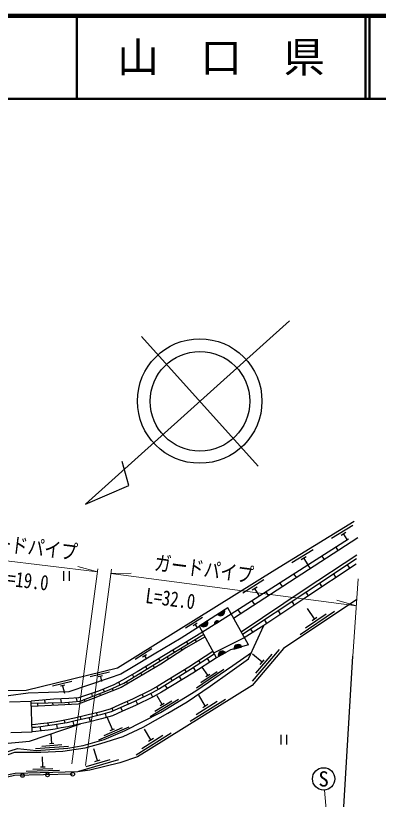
# Model space of a CAD drawing. Units: millimetres at full size, sheet at 1:1000; details may follow other scales. Extents: x 40000 to 680000, y 20000 to 380000.
# Drawn here: x 325633 to 369314, y 285609 to 380000 of the extents above; entities that cross this region are included whole.
import ezdxf
from ezdxf.enums import TextEntityAlignment as Align

# ---------------------------------------------------------------- set-up
doc = ezdxf.new("R2010")
doc.units = ezdxf.units.MM
doc.header["$LTSCALE"] = 1000
doc.linetypes.add('DASHED', pattern=[7.5, 6, -1.5])
for name, color, linetype, lineweight in [('M-BGD', 7, 'Continuous', 25), ('M-BMK-OTRS', 5, 'Continuous', 25), ('M-BMK-SRVR', 3, 'Continuous', 25), ('M-STR-HTXT', 7, 'Continuous', 13), ('M-STR-STRC', 7, 'Continuous', 25), ('M-TTL', 2, 'Continuous', 140), ('M-TTL-LINE', 7, 'Continuous', 50)]:
    doc.layers.add(name, color=color, linetype=linetype, lineweight=lineweight)
doc.layers.add('M-TTL-TXT', color=7, linetype='Continuous')
doc.styles.add('ＭＳ ゴシック', font='')
doc.styles.get('ＭＳ ゴシック').set_extended_font_data('MS Gothic')

msp = doc.modelspace()

# ---------------------------------------------------------------- hatches: boundary and pattern name
at = {"layer": 'M-BGD'}
for points in [[(350781, 308416, -0.82183), (349951, 307876)], [(348746, 307091, -0.82183), (347916, 306551)], [(350131, 306994), (349601, 306661, -0.84072)], [(351917, 303711, -0.82183), (352871, 303981)], [(350057, 302806, -0.82183), (350928, 303279)]]:
    msp.add_hatch(color=256, dxfattribs=at).paths.add_polyline_path(points)

# ---------------------------------------------------------------- linework, layer by layer
for p, q in [((366241, 318594), (363681, 317031)), ((365416, 317739), (364819, 317374)), ((365117, 317557), (365520, 316897)), ((351863, 307432), (366845, 317128)), ((361453, 315672), (358892, 314109)), ((364207, 315965), (364456, 315581)), ((360628, 314816), (360030, 314452)), ((360329, 314634), (360808, 313850)), ((362521, 314889), (362776, 314495)), ((360835, 313813), (361097, 313408)), ((365575, 313855), (365869, 313402)), ((331376, 313082), (331376, 311908)), ((332076, 313082), (332076, 311908)), ((359149, 312737), (359418, 312321)), ((363907, 312751), (364197, 312304)), ((355528, 312037), (352980, 310452)), ((357463, 311661), (357739, 311235)), ((362240, 311647), (362526, 311206)), ((354710, 311175), (354115, 310805)), ((354412, 310990), (354935, 310150)), ((355777, 310585), (356060, 310148)), ((360572, 310543), (360854, 310109)), ((351171, 308670), (347753, 306449)), ((353665, 304206), (351171, 308670)), ((354091, 309510), (354381, 309062)), ((358911, 309429), (359191, 308996)), ((350781, 308416), (349951, 307876)), ((352405, 308434), (352702, 307975)), ((357250, 308314), (357531, 307881)), ((359893, 305471), (364047, 308254)), ((360557, 306277), (363049, 307947)), ((361636, 307361), (360801, 308607)), ((348138, 307509), (346100, 306241)), ((347484, 306820), (347008, 306524)), ((348746, 307091), (347916, 306551)), ((349601, 306661), (350131, 306994)), ((355589, 307200), (355870, 306766)), ((361345, 307166), (361926, 307556)), ((347246, 306672), (347493, 306275)), ((349810, 302672), (347755, 306446)), ((353928, 306086), (354182, 305694)), ((346392, 304324), (346227, 304578)), ((347413, 304589), (347245, 304847)), ((351917, 303711), (352871, 303981)), ((342050, 303721), (340013, 302453)), ((341396, 303031), (340920, 302735)), ((344749, 303318), (344587, 303581)), ((345698, 303557), (345539, 303802)), ((350057, 302806), (350928, 303279)), ((354151, 299844), (357396, 303649)), ((355317, 302136), (354176, 303109)), ((354572, 300800), (356519, 303082)), ((341158, 302883), (341388, 302513)), ((343043, 302274), (342877, 302543)), ((344073, 302508), (343896, 302796)), ((347893, 302022), (347702, 302315)), ((349005, 302148), (348732, 302567)), ((355090, 301869), (355544, 302402)), ((341453, 301301), (341298, 301583)), ((342372, 301455), (342190, 301752)), ((346209, 300944), (346025, 301242)), ((347328, 301058), (347055, 301476)), ((347405, 299021), (350710, 301275)), ((348787, 300545), (348111, 301536)), ((336946, 300942), (334616, 300367)), ((336110, 300489), (335566, 300355)), ((335838, 300422), (335988, 299814)), ((339848, 300318), (339693, 300633)), ((340844, 300559), (340704, 300842)), ((344504, 299898), (344321, 300196)), ((345618, 299995), (345356, 300421)), ((347931, 299670), (349914, 301023)), ((348556, 300387), (349018, 300703)), ((332393, 299819), (330063, 299244)), ((331558, 299365), (331014, 299231)), ((331286, 299298), (331506, 298406)), ((338195, 299385), (338048, 299717)), ((339114, 299545), (338991, 299794)), ((343914, 298949), (343652, 299375)), ((334878, 298029), (334790, 298371)), ((335843, 298116), (335771, 298375)), ((336317, 298587), (336180, 298883)), ((337395, 298720), (337280, 298981)), ((342138, 297932), (341917, 298381)), ((342795, 298859), (342627, 299165)), ((327637, 293745), (327513, 297448)), ((329204, 297238), (329152, 297593)), ((331151, 297272), (331075, 297714)), ((333035, 297417), (332947, 297808)), ((334004, 297408), (333939, 297665)), ((339212, 297084), (339071, 297404)), ((340343, 297050), (340122, 297499)), ((341020, 297940), (340865, 298254)), ((341839, 295588), (345247, 297682)), ((342395, 296211), (344440, 297468)), ((343292, 297044), (342664, 298066)), ((346667, 295040), (350909, 297688)), ((347357, 295824), (349901, 297413)), ((348470, 296873), (347676, 298145)), ((328326, 296816), (328278, 297221)), ((330155, 296918), (330091, 297253)), ((332095, 297026), (332027, 297323)), ((337389, 296263), (337242, 296581)), ((338499, 296224), (338297, 296681)), ((343053, 296897), (343531, 297191)), ((348173, 296688), (348767, 297058)), ((333531, 295223), (333454, 295564)), ((334629, 294964), (334505, 295449)), ((335475, 295696), (335388, 296035)), ((336574, 295472), (336440, 295954)), ((337290, 294004), (336654, 295494)), ((329606, 294464), (329556, 294810)), ((330687, 294128), (330594, 294619)), ((331578, 294795), (331518, 295140)), ((332667, 294515), (332556, 295003)), ((328673, 293833), (328615, 294330)), ((335639, 292778), (339318, 294347)), ((336280, 293312), (338488, 294254)), ((337032, 293894), (337547, 294114)), ((340129, 290958), (344371, 293606)), ((341932, 292791), (341138, 294063)), ((329969, 292350), (329892, 293398)), ((340819, 291742), (343363, 293331)), ((341635, 292605), (342229, 292976)), ((357552, 293371), (357552, 292197)), ((358252, 293371), (358252, 292197)), ((328009, 291726), (331998, 292017)), ((328789, 292023), (331183, 292198)), ((329689, 292330), (330248, 292370)), ((335488, 290268), (335062, 291707)), ((328894, 289525), (328857, 290724)), ((333260, 288984), (338055, 290402)), ((334134, 289555), (337011, 290406)), ((335152, 290169), (335823, 290368)), ((326910, 288983), (330908, 289107)), ((327702, 289247), (330101, 289322)), ((328614, 289516), (329174, 289533))]:
    msp.add_line(p, q, dxfattribs=at)
at = {"layer": 'M-BGD', "linetype": 'DASHED'}
for p, q in [((324908, 297366), (327513, 297448)), ((325032, 293664), (327637, 293745))]:
    msp.add_line(p, q, dxfattribs=at)
at = {"layer": 'M-BGD'}
for points in [[(366424, 319057), (356862, 313221), (337910, 301427), (326896, 298709), (321883, 298673), (321040, 299511), (316995, 306621), (313406, 313053), (309748, 319572)], [(365733, 316939), (351592, 307915), (348139, 305740), (340252, 300947), (338484, 299954), (337453, 299393), (335605, 298652), (333210, 297827), (332026, 297742), (330249, 297690), (327513, 297448)], [(366718, 315031), (360491, 310910), (352801, 305752)], [(366692, 314594), (360685, 310618), (352972, 305445)], [(366650, 313915), (360588, 309934), (355523, 306533), (353166, 305059), (349540, 303240), (349511, 303221)], [(366728, 309689), (357893, 303770), (354110, 299334), (341690, 291578), (340312, 290733), (338180, 290012), (334572, 289114), (333109, 288912), (325572, 288720), (322804, 288146), (320620, 287667), (318877, 286833), (317370, 286102), (313992, 286567)], [(347755, 306446), (345584, 305039), (342316, 303078), (339592, 301439), (338318, 300683), (336898, 300205), (334414, 299359), (332017, 298566), (327142, 298393), (324769, 298059), (322008, 297677), (317205, 297016), (312168, 296232), (306114, 295423), (304167, 295145), (302622, 294967), (299999, 294896), (295179, 295463), (288251, 296287), (277711, 297776), (246773, 301802)], [(313992, 286567), (313936, 286829), (317363, 287036), (322398, 290189), (325537, 291300), (328647, 291271), (331298, 291419), (333986, 291796), (335895, 292314), (338584, 293172), (341004, 294296), (343974, 295992), (346295, 297365), (349045, 299250), (351418, 300936), (353659, 302538), (355523, 306533)], [(327521, 297208), (331567, 297279), (333383, 297450), (336904, 298815), (338656, 299588), (347985, 305300), (348289, 305465)], [(348438, 305192), (346133, 303837), (343111, 301888), (338325, 299082), (334951, 297769), (333160, 297086), (327536, 296771)], [(353665, 304206), (351510, 303596), (349810, 302672), (346959, 300818), (343188, 298504), (342211, 297968), (340073, 296917), (338489, 296219), (337300, 295672), (335960, 295303), (334393, 294904), (332913, 294571), (331929, 294348), (331104, 294207), (330396, 294073), (329548, 293951), (328740, 293841), (328081, 293765), (327637, 293745)], [(307772, 289441), (312461, 288313), (318644, 289428), (325851, 291714), (328135, 291494), (331907, 291769), (333755, 292075), (336311, 292803), (338834, 293880), (343093, 296077), (347341, 298687), (351800, 301729), (354020, 303313)], [(349403, 303418), (349374, 303403), (346505, 301536), (342761, 299239), (341819, 298722), (339714, 297688), (338140, 296994), (337007, 296473), (335742, 296125), (334195, 295731), (332725, 295400), (331764, 295182), (330953, 295043), (330257, 294911), (329431, 294792), (328635, 294685), (328013, 294613), (327609, 294595)], [(349571, 303111), (349554, 303102), (346692, 301240), (342937, 298936), (341980, 298412), (339862, 297371), (338284, 296675), (337128, 296143), (335832, 295787), (334277, 295391), (332802, 295059), (331832, 294839), (331016, 294699), (330314, 294566), (329479, 294446), (328678, 294337), (328041, 294264), (327620, 294245)], [(302139, 290389), (307917, 290847), (311024, 291150), (315199, 291535), (319072, 291869), (327282, 292618), (333428, 294687)], [(332497, 288640), (325503, 288461), (322749, 287849), (320705, 287378), (319023, 286605), (317397, 285777), (314701, 286093)]]:
    msp.add_lwpolyline(points, dxfattribs=at)
for centre in [(332497, 288640), (326459, 288486), (329458, 288562)]:
    msp.add_circle(centre, 225, dxfattribs=at)
for centre, radius, start, end in [((350313, 308228), 505, 224.23822, 21.89641), ((348278, 306903), 505, 224.23822, 21.89641), ((349895, 306782), 318, 42.10079, 202.31852), ((352421, 303752), 505, 26.965, 184.62319), ((350539, 302957), 505, 39.69393, 197.35212)]:
    msp.add_arc(centre, radius, start, end, dxfattribs=at)
at = {"layer": 'M-BMK-OTRS'}
msp.add_line((362700, 244262), (366253, 302836), dxfattribs=at)
at = {"layer": 'M-BMK-SRVR'}
for p, q in [((358607, 343249), (334052, 321159)), ((354850, 325746), (340805, 341357)), ((339253, 323409), (338460, 326303)), ((334052, 321159), (339253, 323409))]:
    msp.add_line(p, q, dxfattribs=at)
for centre, radius in [((347799, 333583), 7500), ((347827, 333552), 6000)]:
    msp.add_circle(centre, radius, dxfattribs=at)
at = {"layer": 'M-STR-HTXT'}
for p, q in [((317823, 315154), (335499, 313029)), ((335499, 313029), (333126, 313659)), ((335545, 313372), (332389, 289892)), ((334062, 289681), (337167, 313317)), ((337101, 312816), (339556, 312838)), ((337101, 312816), (366678, 308926)), ((366253, 302836), (366905, 312170)), ((366678, 308926), (364313, 309581)), ((363502, 279205), (362847, 286722))]:
    msp.add_line(p, q, dxfattribs=at)
at = {"layer": 'M-STR-STRC'}
msp.add_circle((362729, 288067), 1350, dxfattribs=at)
at = {"layer": 'M-TTL'}
msp.add_line((680000, 380000), (40000, 380000), dxfattribs=at)
at = {"layer": 'M-TTL-LINE'}
for p, q in [((333000, 380000), (333000, 370000)), ((367750, 380000), (367750, 370000)), ((368250, 380000), (368250, 370000)), ((40000, 370000), (680000, 370000))]:
    msp.add_line(p, q, dxfattribs=at)

# ---------------------------------------------------------------- texts
at = {"layer": 'M-STR-HTXT', "style": 'ＭＳ ゴシック', "width": 0.8}
for s, rotation, p in [('ガードパイプ', 353.144, (326931, 314608)), ('ガードパイプ', 352.506, (348128, 311915)), ('L=19.0', 353.144, (326446, 310559)), ('L=32.0', 352.506, (344085, 308335))]:
    msp.add_text(s, height=1833, rotation=rotation, dxfattribs=at).set_placement(p, align=Align.BOTTOM_CENTER)
at = {"layer": 'M-STR-STRC', "style": 'ＭＳ ゴシック'}
msp.add_text('S', height=1833, dxfattribs=at).set_placement((362729, 288067), align=Align.MIDDLE_CENTER)
at = {"layer": 'M-TTL-TXT', "style": 'ＭＳ ゴシック'}
msp.add_text('山\u3000口\u3000県', height=3666, dxfattribs=at).set_placement((350375, 375000), align=Align.MIDDLE_CENTER)

doc.saveas('drawing.dxf')
